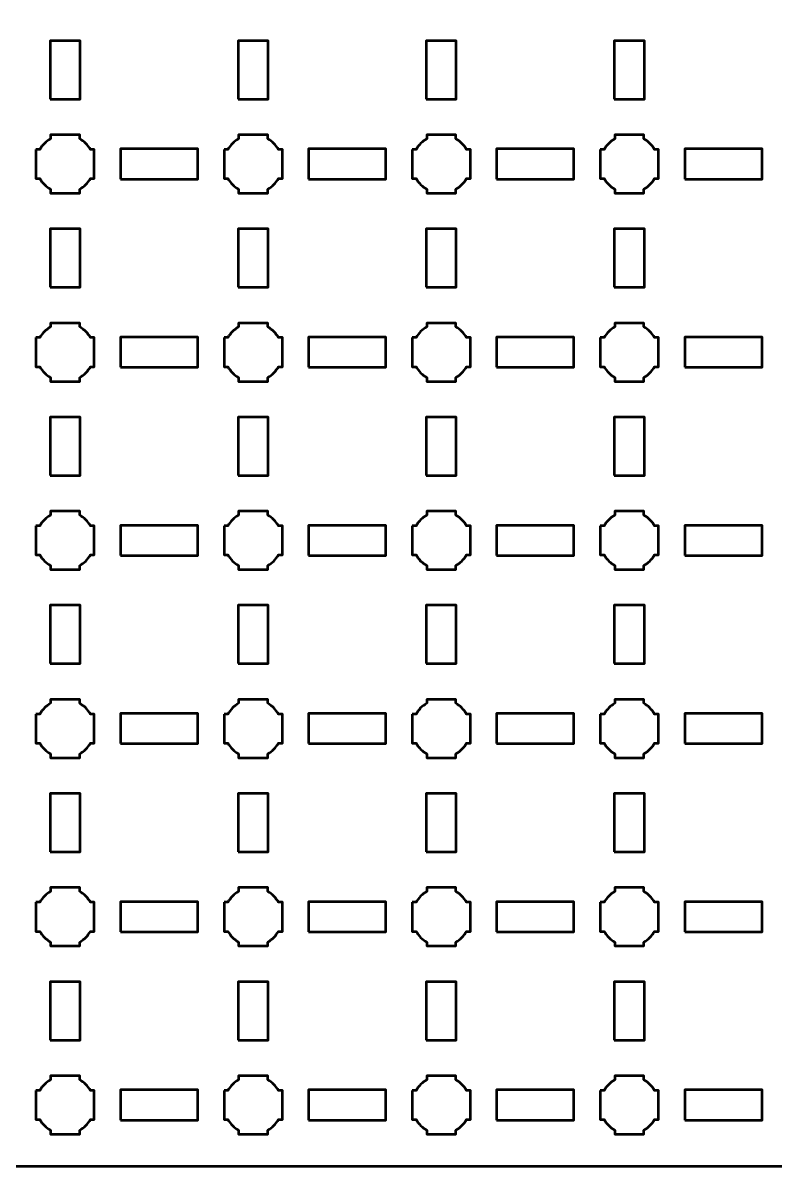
# Model space of a CAD drawing. Header units: centimetres. Extents: x -40.1 to 19.1, y -39.5 to 9.8.
# Drawn here: x 4.05 to 12.05, y -39.5 to -27.35 of the extents above; entities that cross this region are included whole.
import ezdxf

# ---------------------------------------------------------------- set-up
doc = ezdxf.new("R2010")
doc.units = ezdxf.units.CM
doc.header["$MEASUREMENT"] = 0
doc.layers.add('Layer 1', color=7, linetype='Continuous')

msp = doc.modelspace()

# ---------------------------------------------------------------- linework, layer by layer
at = {"layer": 'Layer 1', "color": 250, "lineweight": 53}
for points in [[(4.34, -28.16), (4.66, -28.16), (4.66, -27.54), (4.34, -27.54), (4.34, -28.16)], [(6.34, -28.16), (6.66, -28.16), (6.66, -27.54), (6.34, -27.54), (6.34, -28.16)], [(8.34, -28.16), (8.66, -28.16), (8.66, -27.54), (8.34, -27.54), (8.34, -28.16)], [(10.34, -28.16), (10.66, -28.16), (10.66, -27.54), (10.34, -27.54), (10.34, -28.16)], [(5.08906, -29.01), (5.91094, -29.01), (5.91094, -28.69), (5.08906, -28.69), (5.08906, -29.01)], [(7.08906, -29.01), (7.91094, -29.01), (7.91094, -28.69), (7.08906, -28.69), (7.08906, -29.01)], [(9.08906, -29.01), (9.91094, -29.01), (9.91094, -28.69), (9.08906, -28.69), (9.08906, -29.01)], [(11.08906, -29.01), (11.91094, -29.01), (11.91094, -28.69), (11.08906, -28.69), (11.08906, -29.01)], [(4.34, -30.16), (4.66, -30.16), (4.66, -29.54), (4.34, -29.54), (4.34, -30.16)], [(6.34, -30.16), (6.66, -30.16), (6.66, -29.54), (6.34, -29.54), (6.34, -30.16)], [(8.34, -30.16), (8.66, -30.16), (8.66, -29.54), (8.34, -29.54), (8.34, -30.16)], [(10.34, -30.16), (10.66, -30.16), (10.66, -29.54), (10.34, -29.54), (10.34, -30.16)], [(5.08906, -31.01), (5.91094, -31.01), (5.91094, -30.69), (5.08906, -30.69), (5.08906, -31.01)], [(7.08906, -31.01), (7.91094, -31.01), (7.91094, -30.69), (7.08906, -30.69), (7.08906, -31.01)], [(9.08906, -31.01), (9.91094, -31.01), (9.91094, -30.69), (9.08906, -30.69), (9.08906, -31.01)], [(11.08906, -31.01), (11.91094, -31.01), (11.91094, -30.69), (11.08906, -30.69), (11.08906, -31.01)], [(4.34, -32.16), (4.66, -32.16), (4.66, -31.54), (4.34, -31.54), (4.34, -32.16)], [(6.34, -32.16), (6.66, -32.16), (6.66, -31.54), (6.34, -31.54), (6.34, -32.16)], [(8.34, -32.16), (8.66, -32.16), (8.66, -31.54), (8.34, -31.54), (8.34, -32.16)], [(10.34, -32.16), (10.66, -32.16), (10.66, -31.54), (10.34, -31.54), (10.34, -32.16)], [(5.08906, -33.01), (5.91094, -33.01), (5.91094, -32.69), (5.08906, -32.69), (5.08906, -33.01)], [(7.08906, -33.01), (7.91094, -33.01), (7.91094, -32.69), (7.08906, -32.69), (7.08906, -33.01)], [(9.08906, -33.01), (9.91094, -33.01), (9.91094, -32.69), (9.08906, -32.69), (9.08906, -33.01)], [(11.08906, -33.01), (11.91094, -33.01), (11.91094, -32.69), (11.08906, -32.69), (11.08906, -33.01)], [(4.34, -34.16), (4.66, -34.16), (4.66, -33.54), (4.34, -33.54), (4.34, -34.16)], [(6.34, -34.16), (6.66, -34.16), (6.66, -33.54), (6.34, -33.54), (6.34, -34.16)], [(8.34, -34.16), (8.66, -34.16), (8.66, -33.54), (8.34, -33.54), (8.34, -34.16)], [(10.34, -34.16), (10.66, -34.16), (10.66, -33.54), (10.34, -33.54), (10.34, -34.16)], [(5.08906, -35.01), (5.91094, -35.01), (5.91094, -34.69), (5.08906, -34.69), (5.08906, -35.01)], [(7.08906, -35.01), (7.91094, -35.01), (7.91094, -34.69), (7.08906, -34.69), (7.08906, -35.01)], [(9.08906, -35.01), (9.91094, -35.01), (9.91094, -34.69), (9.08906, -34.69), (9.08906, -35.01)], [(11.08906, -35.01), (11.91094, -35.01), (11.91094, -34.69), (11.08906, -34.69), (11.08906, -35.01)], [(4.34, -36.16), (4.66, -36.16), (4.66, -35.54), (4.34, -35.54), (4.34, -36.16)], [(6.34, -36.16), (6.66, -36.16), (6.66, -35.54), (6.34, -35.54), (6.34, -36.16)], [(8.34, -36.16), (8.66, -36.16), (8.66, -35.54), (8.34, -35.54), (8.34, -36.16)], [(10.34, -36.16), (10.66, -36.16), (10.66, -35.54), (10.34, -35.54), (10.34, -36.16)], [(5.08906, -37.01), (5.91094, -37.01), (5.91094, -36.69), (5.08906, -36.69), (5.08906, -37.01)], [(7.08906, -37.01), (7.91094, -37.01), (7.91094, -36.69), (7.08906, -36.69), (7.08906, -37.01)], [(9.08906, -37.01), (9.91094, -37.01), (9.91094, -36.69), (9.08906, -36.69), (9.08906, -37.01)], [(11.08906, -37.01), (11.91094, -37.01), (11.91094, -36.69), (11.08906, -36.69), (11.08906, -37.01)], [(4.34, -38.16), (4.66, -38.16), (4.66, -37.54), (4.34, -37.54), (4.34, -38.16)], [(6.34, -38.16), (6.66, -38.16), (6.66, -37.54), (6.34, -37.54), (6.34, -38.16)], [(8.34, -38.16), (8.66, -38.16), (8.66, -37.54), (8.34, -37.54), (8.34, -38.16)], [(10.34, -38.16), (10.66, -38.16), (10.66, -37.54), (10.34, -37.54), (10.34, -38.16)], [(5.08906, -39.01), (5.91094, -39.01), (5.91094, -38.69), (5.08906, -38.69), (5.08906, -39.01)], [(7.08906, -39.01), (7.91094, -39.01), (7.91094, -38.69), (7.08906, -38.69), (7.08906, -39.01)], [(9.08906, -39.01), (9.91094, -39.01), (9.91094, -38.69), (9.08906, -38.69), (9.08906, -39.01)], [(11.08906, -39.01), (11.91094, -39.01), (11.91094, -38.69), (11.08906, -38.69), (11.08906, -39.01)]]:
    msp.add_lwpolyline(points, close=True, dxfattribs=at)
msp.add_open_spline([(-40.15, -39), (-40.15, -39), (-40.15, 9.3), (-40.15, 9.3), (-40.15, 9.3), (-40.15, 9.57609), (-39.92609, 9.8), (-39.65, 9.8), (-39.65, 9.8), (-39.65, 9.8), (18.65, 9.8), (18.65, 9.8), (18.65, 9.8), (18.92609, 9.8), (19.15, 9.57609), (19.15, 9.3), (19.15, 9.3), (19.15, 9.3), (19.15, -39), (19.15, -39), (19.15, -39), (19.15, -39.27609), (18.92609, -39.5), (18.65, -39.5), (18.65, -39.5), (18.65, -39.5), (-39.65, -39.5), (-39.65, -39.5), (-39.65, -39.5), (-39.92609, -39.5), (-40.15, -39.27609), (-40.15, -39)], degree=3, knots=[0, 0, 0, 0, 0.125, 0.125, 0.125, 0.125, 0.25, 0.25, 0.25, 0.25, 0.375, 0.375, 0.375, 0.375, 0.5, 0.5, 0.5, 0.5, 0.625, 0.625, 0.625, 0.625, 0.75, 0.75, 0.75, 0.75, 0.875, 0.875, 0.875, 0.875, 1, 1, 1, 1], dxfattribs=at)
at = {"layer": 'Layer 1', "lineweight": 53}
for points in [[(4.19, -28.695), (4.19, -28.695), (4.23149, -28.695), (4.23149, -28.695), (4.23149, -28.695), (4.25872, -28.64795), (4.29795, -28.60872), (4.345, -28.58149), (4.345, -28.58149), (4.345, -28.58149), (4.345, -28.54), (4.345, -28.54), (4.345, -28.54), (4.345, -28.54), (4.5, -28.54), (4.5, -28.54), (4.5, -28.54), (4.5, -28.54), (4.655, -28.54), (4.655, -28.54), (4.655, -28.54), (4.655, -28.54), (4.655, -28.58149), (4.655, -28.58149), (4.655, -28.58149), (4.70205, -28.60872), (4.74128, -28.64795), (4.76851, -28.695), (4.76851, -28.695), (4.76851, -28.695), (4.81, -28.695), (4.81, -28.695), (4.81, -28.695), (4.81, -28.695), (4.81, -28.85), (4.81, -28.85), (4.81, -28.85), (4.81, -28.85), (4.81, -29.005), (4.81, -29.005), (4.81, -29.005), (4.81, -29.005), (4.76851, -29.005), (4.76851, -29.005), (4.76851, -29.005), (4.74128, -29.05205), (4.70205, -29.09128), (4.655, -29.11851), (4.655, -29.11851), (4.655, -29.11851), (4.655, -29.16), (4.655, -29.16), (4.655, -29.16), (4.655, -29.16), (4.5, -29.16), (4.5, -29.16), (4.5, -29.16), (4.5, -29.16), (4.345, -29.16), (4.345, -29.16), (4.345, -29.16), (4.345, -29.16), (4.345, -29.11851), (4.345, -29.11851), (4.345, -29.11851), (4.29795, -29.09128), (4.25872, -29.05205), (4.23149, -29.005), (4.23149, -29.005), (4.23149, -29.005), (4.19, -29.005), (4.19, -29.005), (4.19, -29.005), (4.19, -29.005), (4.19, -28.85), (4.19, -28.85), (4.19, -28.85), (4.19, -28.85), (4.19, -28.695), (4.19, -28.695)], [(6.19, -28.695), (6.19, -28.695), (6.23149, -28.695), (6.23149, -28.695), (6.23149, -28.695), (6.25872, -28.64795), (6.29795, -28.60872), (6.345, -28.58149), (6.345, -28.58149), (6.345, -28.58149), (6.345, -28.54), (6.345, -28.54), (6.345, -28.54), (6.345, -28.54), (6.5, -28.54), (6.5, -28.54), (6.5, -28.54), (6.5, -28.54), (6.655, -28.54), (6.655, -28.54), (6.655, -28.54), (6.655, -28.54), (6.655, -28.58149), (6.655, -28.58149), (6.655, -28.58149), (6.70205, -28.60872), (6.74128, -28.64795), (6.76851, -28.695), (6.76851, -28.695), (6.76851, -28.695), (6.81, -28.695), (6.81, -28.695), (6.81, -28.695), (6.81, -28.695), (6.81, -28.85), (6.81, -28.85), (6.81, -28.85), (6.81, -28.85), (6.81, -29.005), (6.81, -29.005), (6.81, -29.005), (6.81, -29.005), (6.76851, -29.005), (6.76851, -29.005), (6.76851, -29.005), (6.74128, -29.05205), (6.70205, -29.09128), (6.655, -29.11851), (6.655, -29.11851), (6.655, -29.11851), (6.655, -29.16), (6.655, -29.16), (6.655, -29.16), (6.655, -29.16), (6.5, -29.16), (6.5, -29.16), (6.5, -29.16), (6.5, -29.16), (6.345, -29.16), (6.345, -29.16), (6.345, -29.16), (6.345, -29.16), (6.345, -29.11851), (6.345, -29.11851), (6.345, -29.11851), (6.29795, -29.09128), (6.25872, -29.05205), (6.23149, -29.005), (6.23149, -29.005), (6.23149, -29.005), (6.19, -29.005), (6.19, -29.005), (6.19, -29.005), (6.19, -29.005), (6.19, -28.85), (6.19, -28.85), (6.19, -28.85), (6.19, -28.85), (6.19, -28.695), (6.19, -28.695)], [(8.19, -28.695), (8.19, -28.695), (8.23149, -28.695), (8.23149, -28.695), (8.23149, -28.695), (8.25872, -28.64795), (8.29795, -28.60872), (8.345, -28.58149), (8.345, -28.58149), (8.345, -28.58149), (8.345, -28.54), (8.345, -28.54), (8.345, -28.54), (8.345, -28.54), (8.5, -28.54), (8.5, -28.54), (8.5, -28.54), (8.5, -28.54), (8.655, -28.54), (8.655, -28.54), (8.655, -28.54), (8.655, -28.54), (8.655, -28.58149), (8.655, -28.58149), (8.655, -28.58149), (8.70205, -28.60872), (8.74128, -28.64795), (8.76851, -28.695), (8.76851, -28.695), (8.76851, -28.695), (8.81, -28.695), (8.81, -28.695), (8.81, -28.695), (8.81, -28.695), (8.81, -28.85), (8.81, -28.85), (8.81, -28.85), (8.81, -28.85), (8.81, -29.005), (8.81, -29.005), (8.81, -29.005), (8.81, -29.005), (8.76851, -29.005), (8.76851, -29.005), (8.76851, -29.005), (8.74128, -29.05205), (8.70205, -29.09128), (8.655, -29.11851), (8.655, -29.11851), (8.655, -29.11851), (8.655, -29.16), (8.655, -29.16), (8.655, -29.16), (8.655, -29.16), (8.5, -29.16), (8.5, -29.16), (8.5, -29.16), (8.5, -29.16), (8.345, -29.16), (8.345, -29.16), (8.345, -29.16), (8.345, -29.16), (8.345, -29.11851), (8.345, -29.11851), (8.345, -29.11851), (8.29795, -29.09128), (8.25872, -29.05205), (8.23149, -29.005), (8.23149, -29.005), (8.23149, -29.005), (8.19, -29.005), (8.19, -29.005), (8.19, -29.005), (8.19, -29.005), (8.19, -28.85), (8.19, -28.85), (8.19, -28.85), (8.19, -28.85), (8.19, -28.695), (8.19, -28.695)], [(10.19, -28.695), (10.19, -28.695), (10.23149, -28.695), (10.23149, -28.695), (10.23149, -28.695), (10.25872, -28.64795), (10.29795, -28.60872), (10.345, -28.58149), (10.345, -28.58149), (10.345, -28.58149), (10.345, -28.54), (10.345, -28.54), (10.345, -28.54), (10.345, -28.54), (10.5, -28.54), (10.5, -28.54), (10.5, -28.54), (10.5, -28.54), (10.655, -28.54), (10.655, -28.54), (10.655, -28.54), (10.655, -28.54), (10.655, -28.58149), (10.655, -28.58149), (10.655, -28.58149), (10.70205, -28.60872), (10.74128, -28.64795), (10.76851, -28.695), (10.76851, -28.695), (10.76851, -28.695), (10.81, -28.695), (10.81, -28.695), (10.81, -28.695), (10.81, -28.695), (10.81, -28.85), (10.81, -28.85), (10.81, -28.85), (10.81, -28.85), (10.81, -29.005), (10.81, -29.005), (10.81, -29.005), (10.81, -29.005), (10.76851, -29.005), (10.76851, -29.005), (10.76851, -29.005), (10.74128, -29.05205), (10.70205, -29.09128), (10.655, -29.11851), (10.655, -29.11851), (10.655, -29.11851), (10.655, -29.16), (10.655, -29.16), (10.655, -29.16), (10.655, -29.16), (10.5, -29.16), (10.5, -29.16), (10.5, -29.16), (10.5, -29.16), (10.345, -29.16), (10.345, -29.16), (10.345, -29.16), (10.345, -29.16), (10.345, -29.11851), (10.345, -29.11851), (10.345, -29.11851), (10.29795, -29.09128), (10.25872, -29.05205), (10.23149, -29.005), (10.23149, -29.005), (10.23149, -29.005), (10.19, -29.005), (10.19, -29.005), (10.19, -29.005), (10.19, -29.005), (10.19, -28.85), (10.19, -28.85), (10.19, -28.85), (10.19, -28.85), (10.19, -28.695), (10.19, -28.695)], [(4.19, -30.695), (4.19, -30.695), (4.23149, -30.695), (4.23149, -30.695), (4.23149, -30.695), (4.25872, -30.64795), (4.29795, -30.60872), (4.345, -30.58149), (4.345, -30.58149), (4.345, -30.58149), (4.345, -30.54), (4.345, -30.54), (4.345, -30.54), (4.345, -30.54), (4.5, -30.54), (4.5, -30.54), (4.5, -30.54), (4.5, -30.54), (4.655, -30.54), (4.655, -30.54), (4.655, -30.54), (4.655, -30.54), (4.655, -30.58149), (4.655, -30.58149), (4.655, -30.58149), (4.70205, -30.60872), (4.74128, -30.64795), (4.76851, -30.695), (4.76851, -30.695), (4.76851, -30.695), (4.81, -30.695), (4.81, -30.695), (4.81, -30.695), (4.81, -30.695), (4.81, -30.85), (4.81, -30.85), (4.81, -30.85), (4.81, -30.85), (4.81, -31.005), (4.81, -31.005), (4.81, -31.005), (4.81, -31.005), (4.76851, -31.005), (4.76851, -31.005), (4.76851, -31.005), (4.74128, -31.05205), (4.70205, -31.09128), (4.655, -31.11851), (4.655, -31.11851), (4.655, -31.11851), (4.655, -31.16), (4.655, -31.16), (4.655, -31.16), (4.655, -31.16), (4.5, -31.16), (4.5, -31.16), (4.5, -31.16), (4.5, -31.16), (4.345, -31.16), (4.345, -31.16), (4.345, -31.16), (4.345, -31.16), (4.345, -31.11851), (4.345, -31.11851), (4.345, -31.11851), (4.29795, -31.09128), (4.25872, -31.05205), (4.23149, -31.005), (4.23149, -31.005), (4.23149, -31.005), (4.19, -31.005), (4.19, -31.005), (4.19, -31.005), (4.19, -31.005), (4.19, -30.85), (4.19, -30.85), (4.19, -30.85), (4.19, -30.85), (4.19, -30.695), (4.19, -30.695)], [(6.19, -30.695), (6.19, -30.695), (6.23149, -30.695), (6.23149, -30.695), (6.23149, -30.695), (6.25872, -30.64795), (6.29795, -30.60872), (6.345, -30.58149), (6.345, -30.58149), (6.345, -30.58149), (6.345, -30.54), (6.345, -30.54), (6.345, -30.54), (6.345, -30.54), (6.5, -30.54), (6.5, -30.54), (6.5, -30.54), (6.5, -30.54), (6.655, -30.54), (6.655, -30.54), (6.655, -30.54), (6.655, -30.54), (6.655, -30.58149), (6.655, -30.58149), (6.655, -30.58149), (6.70205, -30.60872), (6.74128, -30.64795), (6.76851, -30.695), (6.76851, -30.695), (6.76851, -30.695), (6.81, -30.695), (6.81, -30.695), (6.81, -30.695), (6.81, -30.695), (6.81, -30.85), (6.81, -30.85), (6.81, -30.85), (6.81, -30.85), (6.81, -31.005), (6.81, -31.005), (6.81, -31.005), (6.81, -31.005), (6.76851, -31.005), (6.76851, -31.005), (6.76851, -31.005), (6.74128, -31.05205), (6.70205, -31.09128), (6.655, -31.11851), (6.655, -31.11851), (6.655, -31.11851), (6.655, -31.16), (6.655, -31.16), (6.655, -31.16), (6.655, -31.16), (6.5, -31.16), (6.5, -31.16), (6.5, -31.16), (6.5, -31.16), (6.345, -31.16), (6.345, -31.16), (6.345, -31.16), (6.345, -31.16), (6.345, -31.11851), (6.345, -31.11851), (6.345, -31.11851), (6.29795, -31.09128), (6.25872, -31.05205), (6.23149, -31.005), (6.23149, -31.005), (6.23149, -31.005), (6.19, -31.005), (6.19, -31.005), (6.19, -31.005), (6.19, -31.005), (6.19, -30.85), (6.19, -30.85), (6.19, -30.85), (6.19, -30.85), (6.19, -30.695), (6.19, -30.695)], [(8.19, -30.695), (8.19, -30.695), (8.23149, -30.695), (8.23149, -30.695), (8.23149, -30.695), (8.25872, -30.64795), (8.29795, -30.60872), (8.345, -30.58149), (8.345, -30.58149), (8.345, -30.58149), (8.345, -30.54), (8.345, -30.54), (8.345, -30.54), (8.345, -30.54), (8.5, -30.54), (8.5, -30.54), (8.5, -30.54), (8.5, -30.54), (8.655, -30.54), (8.655, -30.54), (8.655, -30.54), (8.655, -30.54), (8.655, -30.58149), (8.655, -30.58149), (8.655, -30.58149), (8.70205, -30.60872), (8.74128, -30.64795), (8.76851, -30.695), (8.76851, -30.695), (8.76851, -30.695), (8.81, -30.695), (8.81, -30.695), (8.81, -30.695), (8.81, -30.695), (8.81, -30.85), (8.81, -30.85), (8.81, -30.85), (8.81, -30.85), (8.81, -31.005), (8.81, -31.005), (8.81, -31.005), (8.81, -31.005), (8.76851, -31.005), (8.76851, -31.005), (8.76851, -31.005), (8.74128, -31.05205), (8.70205, -31.09128), (8.655, -31.11851), (8.655, -31.11851), (8.655, -31.11851), (8.655, -31.16), (8.655, -31.16), (8.655, -31.16), (8.655, -31.16), (8.5, -31.16), (8.5, -31.16), (8.5, -31.16), (8.5, -31.16), (8.345, -31.16), (8.345, -31.16), (8.345, -31.16), (8.345, -31.16), (8.345, -31.11851), (8.345, -31.11851), (8.345, -31.11851), (8.29795, -31.09128), (8.25872, -31.05205), (8.23149, -31.005), (8.23149, -31.005), (8.23149, -31.005), (8.19, -31.005), (8.19, -31.005), (8.19, -31.005), (8.19, -31.005), (8.19, -30.85), (8.19, -30.85), (8.19, -30.85), (8.19, -30.85), (8.19, -30.695), (8.19, -30.695)], [(10.19, -30.695), (10.19, -30.695), (10.23149, -30.695), (10.23149, -30.695), (10.23149, -30.695), (10.25872, -30.64795), (10.29795, -30.60872), (10.345, -30.58149), (10.345, -30.58149), (10.345, -30.58149), (10.345, -30.54), (10.345, -30.54), (10.345, -30.54), (10.345, -30.54), (10.5, -30.54), (10.5, -30.54), (10.5, -30.54), (10.5, -30.54), (10.655, -30.54), (10.655, -30.54), (10.655, -30.54), (10.655, -30.54), (10.655, -30.58149), (10.655, -30.58149), (10.655, -30.58149), (10.70205, -30.60872), (10.74128, -30.64795), (10.76851, -30.695), (10.76851, -30.695), (10.76851, -30.695), (10.81, -30.695), (10.81, -30.695), (10.81, -30.695), (10.81, -30.695), (10.81, -30.85), (10.81, -30.85), (10.81, -30.85), (10.81, -30.85), (10.81, -31.005), (10.81, -31.005), (10.81, -31.005), (10.81, -31.005), (10.76851, -31.005), (10.76851, -31.005), (10.76851, -31.005), (10.74128, -31.05205), (10.70205, -31.09128), (10.655, -31.11851), (10.655, -31.11851), (10.655, -31.11851), (10.655, -31.16), (10.655, -31.16), (10.655, -31.16), (10.655, -31.16), (10.5, -31.16), (10.5, -31.16), (10.5, -31.16), (10.5, -31.16), (10.345, -31.16), (10.345, -31.16), (10.345, -31.16), (10.345, -31.16), (10.345, -31.11851), (10.345, -31.11851), (10.345, -31.11851), (10.29795, -31.09128), (10.25872, -31.05205), (10.23149, -31.005), (10.23149, -31.005), (10.23149, -31.005), (10.19, -31.005), (10.19, -31.005), (10.19, -31.005), (10.19, -31.005), (10.19, -30.85), (10.19, -30.85), (10.19, -30.85), (10.19, -30.85), (10.19, -30.695), (10.19, -30.695)], [(4.19, -32.695), (4.19, -32.695), (4.23149, -32.695), (4.23149, -32.695), (4.23149, -32.695), (4.25872, -32.64795), (4.29795, -32.60872), (4.345, -32.58149), (4.345, -32.58149), (4.345, -32.58149), (4.345, -32.54), (4.345, -32.54), (4.345, -32.54), (4.345, -32.54), (4.5, -32.54), (4.5, -32.54), (4.5, -32.54), (4.5, -32.54), (4.655, -32.54), (4.655, -32.54), (4.655, -32.54), (4.655, -32.54), (4.655, -32.58149), (4.655, -32.58149), (4.655, -32.58149), (4.70205, -32.60872), (4.74128, -32.64795), (4.76851, -32.695), (4.76851, -32.695), (4.76851, -32.695), (4.81, -32.695), (4.81, -32.695), (4.81, -32.695), (4.81, -32.695), (4.81, -32.85), (4.81, -32.85), (4.81, -32.85), (4.81, -32.85), (4.81, -33.005), (4.81, -33.005), (4.81, -33.005), (4.81, -33.005), (4.76851, -33.005), (4.76851, -33.005), (4.76851, -33.005), (4.74128, -33.05205), (4.70205, -33.09128), (4.655, -33.11851), (4.655, -33.11851), (4.655, -33.11851), (4.655, -33.16), (4.655, -33.16), (4.655, -33.16), (4.655, -33.16), (4.5, -33.16), (4.5, -33.16), (4.5, -33.16), (4.5, -33.16), (4.345, -33.16), (4.345, -33.16), (4.345, -33.16), (4.345, -33.16), (4.345, -33.11851), (4.345, -33.11851), (4.345, -33.11851), (4.29795, -33.09128), (4.25872, -33.05205), (4.23149, -33.005), (4.23149, -33.005), (4.23149, -33.005), (4.19, -33.005), (4.19, -33.005), (4.19, -33.005), (4.19, -33.005), (4.19, -32.85), (4.19, -32.85), (4.19, -32.85), (4.19, -32.85), (4.19, -32.695), (4.19, -32.695)], [(6.19, -32.695), (6.19, -32.695), (6.23149, -32.695), (6.23149, -32.695), (6.23149, -32.695), (6.25872, -32.64795), (6.29795, -32.60872), (6.345, -32.58149), (6.345, -32.58149), (6.345, -32.58149), (6.345, -32.54), (6.345, -32.54), (6.345, -32.54), (6.345, -32.54), (6.5, -32.54), (6.5, -32.54), (6.5, -32.54), (6.5, -32.54), (6.655, -32.54), (6.655, -32.54), (6.655, -32.54), (6.655, -32.54), (6.655, -32.58149), (6.655, -32.58149), (6.655, -32.58149), (6.70205, -32.60872), (6.74128, -32.64795), (6.76851, -32.695), (6.76851, -32.695), (6.76851, -32.695), (6.81, -32.695), (6.81, -32.695), (6.81, -32.695), (6.81, -32.695), (6.81, -32.85), (6.81, -32.85), (6.81, -32.85), (6.81, -32.85), (6.81, -33.005), (6.81, -33.005), (6.81, -33.005), (6.81, -33.005), (6.76851, -33.005), (6.76851, -33.005), (6.76851, -33.005), (6.74128, -33.05205), (6.70205, -33.09128), (6.655, -33.11851), (6.655, -33.11851), (6.655, -33.11851), (6.655, -33.16), (6.655, -33.16), (6.655, -33.16), (6.655, -33.16), (6.5, -33.16), (6.5, -33.16), (6.5, -33.16), (6.5, -33.16), (6.345, -33.16), (6.345, -33.16), (6.345, -33.16), (6.345, -33.16), (6.345, -33.11851), (6.345, -33.11851), (6.345, -33.11851), (6.29795, -33.09128), (6.25872, -33.05205), (6.23149, -33.005), (6.23149, -33.005), (6.23149, -33.005), (6.19, -33.005), (6.19, -33.005), (6.19, -33.005), (6.19, -33.005), (6.19, -32.85), (6.19, -32.85), (6.19, -32.85), (6.19, -32.85), (6.19, -32.695), (6.19, -32.695)], [(8.19, -32.695), (8.19, -32.695), (8.23149, -32.695), (8.23149, -32.695), (8.23149, -32.695), (8.25872, -32.64795), (8.29795, -32.60872), (8.345, -32.58149), (8.345, -32.58149), (8.345, -32.58149), (8.345, -32.54), (8.345, -32.54), (8.345, -32.54), (8.345, -32.54), (8.5, -32.54), (8.5, -32.54), (8.5, -32.54), (8.5, -32.54), (8.655, -32.54), (8.655, -32.54), (8.655, -32.54), (8.655, -32.54), (8.655, -32.58149), (8.655, -32.58149), (8.655, -32.58149), (8.70205, -32.60872), (8.74128, -32.64795), (8.76851, -32.695), (8.76851, -32.695), (8.76851, -32.695), (8.81, -32.695), (8.81, -32.695), (8.81, -32.695), (8.81, -32.695), (8.81, -32.85), (8.81, -32.85), (8.81, -32.85), (8.81, -32.85), (8.81, -33.005), (8.81, -33.005), (8.81, -33.005), (8.81, -33.005), (8.76851, -33.005), (8.76851, -33.005), (8.76851, -33.005), (8.74128, -33.05205), (8.70205, -33.09128), (8.655, -33.11851), (8.655, -33.11851), (8.655, -33.11851), (8.655, -33.16), (8.655, -33.16), (8.655, -33.16), (8.655, -33.16), (8.5, -33.16), (8.5, -33.16), (8.5, -33.16), (8.5, -33.16), (8.345, -33.16), (8.345, -33.16), (8.345, -33.16), (8.345, -33.16), (8.345, -33.11851), (8.345, -33.11851), (8.345, -33.11851), (8.29795, -33.09128), (8.25872, -33.05205), (8.23149, -33.005), (8.23149, -33.005), (8.23149, -33.005), (8.19, -33.005), (8.19, -33.005), (8.19, -33.005), (8.19, -33.005), (8.19, -32.85), (8.19, -32.85), (8.19, -32.85), (8.19, -32.85), (8.19, -32.695), (8.19, -32.695)], [(10.19, -32.695), (10.19, -32.695), (10.23149, -32.695), (10.23149, -32.695), (10.23149, -32.695), (10.25872, -32.64795), (10.29795, -32.60872), (10.345, -32.58149), (10.345, -32.58149), (10.345, -32.58149), (10.345, -32.54), (10.345, -32.54), (10.345, -32.54), (10.345, -32.54), (10.5, -32.54), (10.5, -32.54), (10.5, -32.54), (10.5, -32.54), (10.655, -32.54), (10.655, -32.54), (10.655, -32.54), (10.655, -32.54), (10.655, -32.58149), (10.655, -32.58149), (10.655, -32.58149), (10.70205, -32.60872), (10.74128, -32.64795), (10.76851, -32.695), (10.76851, -32.695), (10.76851, -32.695), (10.81, -32.695), (10.81, -32.695), (10.81, -32.695), (10.81, -32.695), (10.81, -32.85), (10.81, -32.85), (10.81, -32.85), (10.81, -32.85), (10.81, -33.005), (10.81, -33.005), (10.81, -33.005), (10.81, -33.005), (10.76851, -33.005), (10.76851, -33.005), (10.76851, -33.005), (10.74128, -33.05205), (10.70205, -33.09128), (10.655, -33.11851), (10.655, -33.11851), (10.655, -33.11851), (10.655, -33.16), (10.655, -33.16), (10.655, -33.16), (10.655, -33.16), (10.5, -33.16), (10.5, -33.16), (10.5, -33.16), (10.5, -33.16), (10.345, -33.16), (10.345, -33.16), (10.345, -33.16), (10.345, -33.16), (10.345, -33.11851), (10.345, -33.11851), (10.345, -33.11851), (10.29795, -33.09128), (10.25872, -33.05205), (10.23149, -33.005), (10.23149, -33.005), (10.23149, -33.005), (10.19, -33.005), (10.19, -33.005), (10.19, -33.005), (10.19, -33.005), (10.19, -32.85), (10.19, -32.85), (10.19, -32.85), (10.19, -32.85), (10.19, -32.695), (10.19, -32.695)], [(4.19, -34.695), (4.19, -34.695), (4.23149, -34.695), (4.23149, -34.695), (4.23149, -34.695), (4.25872, -34.64795), (4.29795, -34.60872), (4.345, -34.58149), (4.345, -34.58149), (4.345, -34.58149), (4.345, -34.54), (4.345, -34.54), (4.345, -34.54), (4.345, -34.54), (4.5, -34.54), (4.5, -34.54), (4.5, -34.54), (4.5, -34.54), (4.655, -34.54), (4.655, -34.54), (4.655, -34.54), (4.655, -34.54), (4.655, -34.58149), (4.655, -34.58149), (4.655, -34.58149), (4.70205, -34.60872), (4.74128, -34.64795), (4.76851, -34.695), (4.76851, -34.695), (4.76851, -34.695), (4.81, -34.695), (4.81, -34.695), (4.81, -34.695), (4.81, -34.695), (4.81, -34.85), (4.81, -34.85), (4.81, -34.85), (4.81, -34.85), (4.81, -35.005), (4.81, -35.005), (4.81, -35.005), (4.81, -35.005), (4.76851, -35.005), (4.76851, -35.005), (4.76851, -35.005), (4.74128, -35.05205), (4.70205, -35.09128), (4.655, -35.11851), (4.655, -35.11851), (4.655, -35.11851), (4.655, -35.16), (4.655, -35.16), (4.655, -35.16), (4.655, -35.16), (4.5, -35.16), (4.5, -35.16), (4.5, -35.16), (4.5, -35.16), (4.345, -35.16), (4.345, -35.16), (4.345, -35.16), (4.345, -35.16), (4.345, -35.11851), (4.345, -35.11851), (4.345, -35.11851), (4.29795, -35.09128), (4.25872, -35.05205), (4.23149, -35.005), (4.23149, -35.005), (4.23149, -35.005), (4.19, -35.005), (4.19, -35.005), (4.19, -35.005), (4.19, -35.005), (4.19, -34.85), (4.19, -34.85), (4.19, -34.85), (4.19, -34.85), (4.19, -34.695), (4.19, -34.695)], [(6.19, -34.695), (6.19, -34.695), (6.23149, -34.695), (6.23149, -34.695), (6.23149, -34.695), (6.25872, -34.64795), (6.29795, -34.60872), (6.345, -34.58149), (6.345, -34.58149), (6.345, -34.58149), (6.345, -34.54), (6.345, -34.54), (6.345, -34.54), (6.345, -34.54), (6.5, -34.54), (6.5, -34.54), (6.5, -34.54), (6.5, -34.54), (6.655, -34.54), (6.655, -34.54), (6.655, -34.54), (6.655, -34.54), (6.655, -34.58149), (6.655, -34.58149), (6.655, -34.58149), (6.70205, -34.60872), (6.74128, -34.64795), (6.76851, -34.695), (6.76851, -34.695), (6.76851, -34.695), (6.81, -34.695), (6.81, -34.695), (6.81, -34.695), (6.81, -34.695), (6.81, -34.85), (6.81, -34.85), (6.81, -34.85), (6.81, -34.85), (6.81, -35.005), (6.81, -35.005), (6.81, -35.005), (6.81, -35.005), (6.76851, -35.005), (6.76851, -35.005), (6.76851, -35.005), (6.74128, -35.05205), (6.70205, -35.09128), (6.655, -35.11851), (6.655, -35.11851), (6.655, -35.11851), (6.655, -35.16), (6.655, -35.16), (6.655, -35.16), (6.655, -35.16), (6.5, -35.16), (6.5, -35.16), (6.5, -35.16), (6.5, -35.16), (6.345, -35.16), (6.345, -35.16), (6.345, -35.16), (6.345, -35.16), (6.345, -35.11851), (6.345, -35.11851), (6.345, -35.11851), (6.29795, -35.09128), (6.25872, -35.05205), (6.23149, -35.005), (6.23149, -35.005), (6.23149, -35.005), (6.19, -35.005), (6.19, -35.005), (6.19, -35.005), (6.19, -35.005), (6.19, -34.85), (6.19, -34.85), (6.19, -34.85), (6.19, -34.85), (6.19, -34.695), (6.19, -34.695)], [(8.19, -34.695), (8.19, -34.695), (8.23149, -34.695), (8.23149, -34.695), (8.23149, -34.695), (8.25872, -34.64795), (8.29795, -34.60872), (8.345, -34.58149), (8.345, -34.58149), (8.345, -34.58149), (8.345, -34.54), (8.345, -34.54), (8.345, -34.54), (8.345, -34.54), (8.5, -34.54), (8.5, -34.54), (8.5, -34.54), (8.5, -34.54), (8.655, -34.54), (8.655, -34.54), (8.655, -34.54), (8.655, -34.54), (8.655, -34.58149), (8.655, -34.58149), (8.655, -34.58149), (8.70205, -34.60872), (8.74128, -34.64795), (8.76851, -34.695), (8.76851, -34.695), (8.76851, -34.695), (8.81, -34.695), (8.81, -34.695), (8.81, -34.695), (8.81, -34.695), (8.81, -34.85), (8.81, -34.85), (8.81, -34.85), (8.81, -34.85), (8.81, -35.005), (8.81, -35.005), (8.81, -35.005), (8.81, -35.005), (8.76851, -35.005), (8.76851, -35.005), (8.76851, -35.005), (8.74128, -35.05205), (8.70205, -35.09128), (8.655, -35.11851), (8.655, -35.11851), (8.655, -35.11851), (8.655, -35.16), (8.655, -35.16), (8.655, -35.16), (8.655, -35.16), (8.5, -35.16), (8.5, -35.16), (8.5, -35.16), (8.5, -35.16), (8.345, -35.16), (8.345, -35.16), (8.345, -35.16), (8.345, -35.16), (8.345, -35.11851), (8.345, -35.11851), (8.345, -35.11851), (8.29795, -35.09128), (8.25872, -35.05205), (8.23149, -35.005), (8.23149, -35.005), (8.23149, -35.005), (8.19, -35.005), (8.19, -35.005), (8.19, -35.005), (8.19, -35.005), (8.19, -34.85), (8.19, -34.85), (8.19, -34.85), (8.19, -34.85), (8.19, -34.695), (8.19, -34.695)], [(10.19, -34.695), (10.19, -34.695), (10.23149, -34.695), (10.23149, -34.695), (10.23149, -34.695), (10.25872, -34.64795), (10.29795, -34.60872), (10.345, -34.58149), (10.345, -34.58149), (10.345, -34.58149), (10.345, -34.54), (10.345, -34.54), (10.345, -34.54), (10.345, -34.54), (10.5, -34.54), (10.5, -34.54), (10.5, -34.54), (10.5, -34.54), (10.655, -34.54), (10.655, -34.54), (10.655, -34.54), (10.655, -34.54), (10.655, -34.58149), (10.655, -34.58149), (10.655, -34.58149), (10.70205, -34.60872), (10.74128, -34.64795), (10.76851, -34.695), (10.76851, -34.695), (10.76851, -34.695), (10.81, -34.695), (10.81, -34.695), (10.81, -34.695), (10.81, -34.695), (10.81, -34.85), (10.81, -34.85), (10.81, -34.85), (10.81, -34.85), (10.81, -35.005), (10.81, -35.005), (10.81, -35.005), (10.81, -35.005), (10.76851, -35.005), (10.76851, -35.005), (10.76851, -35.005), (10.74128, -35.05205), (10.70205, -35.09128), (10.655, -35.11851), (10.655, -35.11851), (10.655, -35.11851), (10.655, -35.16), (10.655, -35.16), (10.655, -35.16), (10.655, -35.16), (10.5, -35.16), (10.5, -35.16), (10.5, -35.16), (10.5, -35.16), (10.345, -35.16), (10.345, -35.16), (10.345, -35.16), (10.345, -35.16), (10.345, -35.11851), (10.345, -35.11851), (10.345, -35.11851), (10.29795, -35.09128), (10.25872, -35.05205), (10.23149, -35.005), (10.23149, -35.005), (10.23149, -35.005), (10.19, -35.005), (10.19, -35.005), (10.19, -35.005), (10.19, -35.005), (10.19, -34.85), (10.19, -34.85), (10.19, -34.85), (10.19, -34.85), (10.19, -34.695), (10.19, -34.695)], [(4.19, -36.695), (4.19, -36.695), (4.23149, -36.695), (4.23149, -36.695), (4.23149, -36.695), (4.25872, -36.64795), (4.29795, -36.60872), (4.345, -36.58149), (4.345, -36.58149), (4.345, -36.58149), (4.345, -36.54), (4.345, -36.54), (4.345, -36.54), (4.345, -36.54), (4.5, -36.54), (4.5, -36.54), (4.5, -36.54), (4.5, -36.54), (4.655, -36.54), (4.655, -36.54), (4.655, -36.54), (4.655, -36.54), (4.655, -36.58149), (4.655, -36.58149), (4.655, -36.58149), (4.70205, -36.60872), (4.74128, -36.64795), (4.76851, -36.695), (4.76851, -36.695), (4.76851, -36.695), (4.81, -36.695), (4.81, -36.695), (4.81, -36.695), (4.81, -36.695), (4.81, -36.85), (4.81, -36.85), (4.81, -36.85), (4.81, -36.85), (4.81, -37.005), (4.81, -37.005), (4.81, -37.005), (4.81, -37.005), (4.76851, -37.005), (4.76851, -37.005), (4.76851, -37.005), (4.74128, -37.05205), (4.70205, -37.09128), (4.655, -37.11851), (4.655, -37.11851), (4.655, -37.11851), (4.655, -37.16), (4.655, -37.16), (4.655, -37.16), (4.655, -37.16), (4.5, -37.16), (4.5, -37.16), (4.5, -37.16), (4.5, -37.16), (4.345, -37.16), (4.345, -37.16), (4.345, -37.16), (4.345, -37.16), (4.345, -37.11851), (4.345, -37.11851), (4.345, -37.11851), (4.29795, -37.09128), (4.25872, -37.05205), (4.23149, -37.005), (4.23149, -37.005), (4.23149, -37.005), (4.19, -37.005), (4.19, -37.005), (4.19, -37.005), (4.19, -37.005), (4.19, -36.85), (4.19, -36.85), (4.19, -36.85), (4.19, -36.85), (4.19, -36.695), (4.19, -36.695)], [(6.19, -36.695), (6.19, -36.695), (6.23149, -36.695), (6.23149, -36.695), (6.23149, -36.695), (6.25872, -36.64795), (6.29795, -36.60872), (6.345, -36.58149), (6.345, -36.58149), (6.345, -36.58149), (6.345, -36.54), (6.345, -36.54), (6.345, -36.54), (6.345, -36.54), (6.5, -36.54), (6.5, -36.54), (6.5, -36.54), (6.5, -36.54), (6.655, -36.54), (6.655, -36.54), (6.655, -36.54), (6.655, -36.54), (6.655, -36.58149), (6.655, -36.58149), (6.655, -36.58149), (6.70205, -36.60872), (6.74128, -36.64795), (6.76851, -36.695), (6.76851, -36.695), (6.76851, -36.695), (6.81, -36.695), (6.81, -36.695), (6.81, -36.695), (6.81, -36.695), (6.81, -36.85), (6.81, -36.85), (6.81, -36.85), (6.81, -36.85), (6.81, -37.005), (6.81, -37.005), (6.81, -37.005), (6.81, -37.005), (6.76851, -37.005), (6.76851, -37.005), (6.76851, -37.005), (6.74128, -37.05205), (6.70205, -37.09128), (6.655, -37.11851), (6.655, -37.11851), (6.655, -37.11851), (6.655, -37.16), (6.655, -37.16), (6.655, -37.16), (6.655, -37.16), (6.5, -37.16), (6.5, -37.16), (6.5, -37.16), (6.5, -37.16), (6.345, -37.16), (6.345, -37.16), (6.345, -37.16), (6.345, -37.16), (6.345, -37.11851), (6.345, -37.11851), (6.345, -37.11851), (6.29795, -37.09128), (6.25872, -37.05205), (6.23149, -37.005), (6.23149, -37.005), (6.23149, -37.005), (6.19, -37.005), (6.19, -37.005), (6.19, -37.005), (6.19, -37.005), (6.19, -36.85), (6.19, -36.85), (6.19, -36.85), (6.19, -36.85), (6.19, -36.695), (6.19, -36.695)], [(8.19, -36.695), (8.19, -36.695), (8.23149, -36.695), (8.23149, -36.695), (8.23149, -36.695), (8.25872, -36.64795), (8.29795, -36.60872), (8.345, -36.58149), (8.345, -36.58149), (8.345, -36.58149), (8.345, -36.54), (8.345, -36.54), (8.345, -36.54), (8.345, -36.54), (8.5, -36.54), (8.5, -36.54), (8.5, -36.54), (8.5, -36.54), (8.655, -36.54), (8.655, -36.54), (8.655, -36.54), (8.655, -36.54), (8.655, -36.58149), (8.655, -36.58149), (8.655, -36.58149), (8.70205, -36.60872), (8.74128, -36.64795), (8.76851, -36.695), (8.76851, -36.695), (8.76851, -36.695), (8.81, -36.695), (8.81, -36.695), (8.81, -36.695), (8.81, -36.695), (8.81, -36.85), (8.81, -36.85), (8.81, -36.85), (8.81, -36.85), (8.81, -37.005), (8.81, -37.005), (8.81, -37.005), (8.81, -37.005), (8.76851, -37.005), (8.76851, -37.005), (8.76851, -37.005), (8.74128, -37.05205), (8.70205, -37.09128), (8.655, -37.11851), (8.655, -37.11851), (8.655, -37.11851), (8.655, -37.16), (8.655, -37.16), (8.655, -37.16), (8.655, -37.16), (8.5, -37.16), (8.5, -37.16), (8.5, -37.16), (8.5, -37.16), (8.345, -37.16), (8.345, -37.16), (8.345, -37.16), (8.345, -37.16), (8.345, -37.11851), (8.345, -37.11851), (8.345, -37.11851), (8.29795, -37.09128), (8.25872, -37.05205), (8.23149, -37.005), (8.23149, -37.005), (8.23149, -37.005), (8.19, -37.005), (8.19, -37.005), (8.19, -37.005), (8.19, -37.005), (8.19, -36.85), (8.19, -36.85), (8.19, -36.85), (8.19, -36.85), (8.19, -36.695), (8.19, -36.695)], [(10.19, -36.695), (10.19, -36.695), (10.23149, -36.695), (10.23149, -36.695), (10.23149, -36.695), (10.25872, -36.64795), (10.29795, -36.60872), (10.345, -36.58149), (10.345, -36.58149), (10.345, -36.58149), (10.345, -36.54), (10.345, -36.54), (10.345, -36.54), (10.345, -36.54), (10.5, -36.54), (10.5, -36.54), (10.5, -36.54), (10.5, -36.54), (10.655, -36.54), (10.655, -36.54), (10.655, -36.54), (10.655, -36.54), (10.655, -36.58149), (10.655, -36.58149), (10.655, -36.58149), (10.70205, -36.60872), (10.74128, -36.64795), (10.76851, -36.695), (10.76851, -36.695), (10.76851, -36.695), (10.81, -36.695), (10.81, -36.695), (10.81, -36.695), (10.81, -36.695), (10.81, -36.85), (10.81, -36.85), (10.81, -36.85), (10.81, -36.85), (10.81, -37.005), (10.81, -37.005), (10.81, -37.005), (10.81, -37.005), (10.76851, -37.005), (10.76851, -37.005), (10.76851, -37.005), (10.74128, -37.05205), (10.70205, -37.09128), (10.655, -37.11851), (10.655, -37.11851), (10.655, -37.11851), (10.655, -37.16), (10.655, -37.16), (10.655, -37.16), (10.655, -37.16), (10.5, -37.16), (10.5, -37.16), (10.5, -37.16), (10.5, -37.16), (10.345, -37.16), (10.345, -37.16), (10.345, -37.16), (10.345, -37.16), (10.345, -37.11851), (10.345, -37.11851), (10.345, -37.11851), (10.29795, -37.09128), (10.25872, -37.05205), (10.23149, -37.005), (10.23149, -37.005), (10.23149, -37.005), (10.19, -37.005), (10.19, -37.005), (10.19, -37.005), (10.19, -37.005), (10.19, -36.85), (10.19, -36.85), (10.19, -36.85), (10.19, -36.85), (10.19, -36.695), (10.19, -36.695)], [(4.19, -38.695), (4.19, -38.695), (4.23149, -38.695), (4.23149, -38.695), (4.23149, -38.695), (4.25872, -38.64795), (4.29795, -38.60872), (4.345, -38.58149), (4.345, -38.58149), (4.345, -38.58149), (4.345, -38.54), (4.345, -38.54), (4.345, -38.54), (4.345, -38.54), (4.5, -38.54), (4.5, -38.54), (4.5, -38.54), (4.5, -38.54), (4.655, -38.54), (4.655, -38.54), (4.655, -38.54), (4.655, -38.54), (4.655, -38.58149), (4.655, -38.58149), (4.655, -38.58149), (4.70205, -38.60872), (4.74128, -38.64795), (4.76851, -38.695), (4.76851, -38.695), (4.76851, -38.695), (4.81, -38.695), (4.81, -38.695), (4.81, -38.695), (4.81, -38.695), (4.81, -38.85), (4.81, -38.85), (4.81, -38.85), (4.81, -38.85), (4.81, -39.005), (4.81, -39.005), (4.81, -39.005), (4.81, -39.005), (4.76851, -39.005), (4.76851, -39.005), (4.76851, -39.005), (4.74128, -39.05205), (4.70205, -39.09128), (4.655, -39.11851), (4.655, -39.11851), (4.655, -39.11851), (4.655, -39.16), (4.655, -39.16), (4.655, -39.16), (4.655, -39.16), (4.5, -39.16), (4.5, -39.16), (4.5, -39.16), (4.5, -39.16), (4.345, -39.16), (4.345, -39.16), (4.345, -39.16), (4.345, -39.16), (4.345, -39.11851), (4.345, -39.11851), (4.345, -39.11851), (4.29795, -39.09128), (4.25872, -39.05205), (4.23149, -39.005), (4.23149, -39.005), (4.23149, -39.005), (4.19, -39.005), (4.19, -39.005), (4.19, -39.005), (4.19, -39.005), (4.19, -38.85), (4.19, -38.85), (4.19, -38.85), (4.19, -38.85), (4.19, -38.695), (4.19, -38.695)], [(6.19, -38.695), (6.19, -38.695), (6.23149, -38.695), (6.23149, -38.695), (6.23149, -38.695), (6.25872, -38.64795), (6.29795, -38.60872), (6.345, -38.58149), (6.345, -38.58149), (6.345, -38.58149), (6.345, -38.54), (6.345, -38.54), (6.345, -38.54), (6.345, -38.54), (6.5, -38.54), (6.5, -38.54), (6.5, -38.54), (6.5, -38.54), (6.655, -38.54), (6.655, -38.54), (6.655, -38.54), (6.655, -38.54), (6.655, -38.58149), (6.655, -38.58149), (6.655, -38.58149), (6.70205, -38.60872), (6.74128, -38.64795), (6.76851, -38.695), (6.76851, -38.695), (6.76851, -38.695), (6.81, -38.695), (6.81, -38.695), (6.81, -38.695), (6.81, -38.695), (6.81, -38.85), (6.81, -38.85), (6.81, -38.85), (6.81, -38.85), (6.81, -39.005), (6.81, -39.005), (6.81, -39.005), (6.81, -39.005), (6.76851, -39.005), (6.76851, -39.005), (6.76851, -39.005), (6.74128, -39.05205), (6.70205, -39.09128), (6.655, -39.11851), (6.655, -39.11851), (6.655, -39.11851), (6.655, -39.16), (6.655, -39.16), (6.655, -39.16), (6.655, -39.16), (6.5, -39.16), (6.5, -39.16), (6.5, -39.16), (6.5, -39.16), (6.345, -39.16), (6.345, -39.16), (6.345, -39.16), (6.345, -39.16), (6.345, -39.11851), (6.345, -39.11851), (6.345, -39.11851), (6.29795, -39.09128), (6.25872, -39.05205), (6.23149, -39.005), (6.23149, -39.005), (6.23149, -39.005), (6.19, -39.005), (6.19, -39.005), (6.19, -39.005), (6.19, -39.005), (6.19, -38.85), (6.19, -38.85), (6.19, -38.85), (6.19, -38.85), (6.19, -38.695), (6.19, -38.695)], [(8.19, -38.695), (8.19, -38.695), (8.23149, -38.695), (8.23149, -38.695), (8.23149, -38.695), (8.25872, -38.64795), (8.29795, -38.60872), (8.345, -38.58149), (8.345, -38.58149), (8.345, -38.58149), (8.345, -38.54), (8.345, -38.54), (8.345, -38.54), (8.345, -38.54), (8.5, -38.54), (8.5, -38.54), (8.5, -38.54), (8.5, -38.54), (8.655, -38.54), (8.655, -38.54), (8.655, -38.54), (8.655, -38.54), (8.655, -38.58149), (8.655, -38.58149), (8.655, -38.58149), (8.70205, -38.60872), (8.74128, -38.64795), (8.76851, -38.695), (8.76851, -38.695), (8.76851, -38.695), (8.81, -38.695), (8.81, -38.695), (8.81, -38.695), (8.81, -38.695), (8.81, -38.85), (8.81, -38.85), (8.81, -38.85), (8.81, -38.85), (8.81, -39.005), (8.81, -39.005), (8.81, -39.005), (8.81, -39.005), (8.76851, -39.005), (8.76851, -39.005), (8.76851, -39.005), (8.74128, -39.05205), (8.70205, -39.09128), (8.655, -39.11851), (8.655, -39.11851), (8.655, -39.11851), (8.655, -39.16), (8.655, -39.16), (8.655, -39.16), (8.655, -39.16), (8.5, -39.16), (8.5, -39.16), (8.5, -39.16), (8.5, -39.16), (8.345, -39.16), (8.345, -39.16), (8.345, -39.16), (8.345, -39.16), (8.345, -39.11851), (8.345, -39.11851), (8.345, -39.11851), (8.29795, -39.09128), (8.25872, -39.05205), (8.23149, -39.005), (8.23149, -39.005), (8.23149, -39.005), (8.19, -39.005), (8.19, -39.005), (8.19, -39.005), (8.19, -39.005), (8.19, -38.85), (8.19, -38.85), (8.19, -38.85), (8.19, -38.85), (8.19, -38.695), (8.19, -38.695)], [(10.19, -38.695), (10.19, -38.695), (10.23149, -38.695), (10.23149, -38.695), (10.23149, -38.695), (10.25872, -38.64795), (10.29795, -38.60872), (10.345, -38.58149), (10.345, -38.58149), (10.345, -38.58149), (10.345, -38.54), (10.345, -38.54), (10.345, -38.54), (10.345, -38.54), (10.5, -38.54), (10.5, -38.54), (10.5, -38.54), (10.5, -38.54), (10.655, -38.54), (10.655, -38.54), (10.655, -38.54), (10.655, -38.54), (10.655, -38.58149), (10.655, -38.58149), (10.655, -38.58149), (10.70205, -38.60872), (10.74128, -38.64795), (10.76851, -38.695), (10.76851, -38.695), (10.76851, -38.695), (10.81, -38.695), (10.81, -38.695), (10.81, -38.695), (10.81, -38.695), (10.81, -38.85), (10.81, -38.85), (10.81, -38.85), (10.81, -38.85), (10.81, -39.005), (10.81, -39.005), (10.81, -39.005), (10.81, -39.005), (10.76851, -39.005), (10.76851, -39.005), (10.76851, -39.005), (10.74128, -39.05205), (10.70205, -39.09128), (10.655, -39.11851), (10.655, -39.11851), (10.655, -39.11851), (10.655, -39.16), (10.655, -39.16), (10.655, -39.16), (10.655, -39.16), (10.5, -39.16), (10.5, -39.16), (10.5, -39.16), (10.5, -39.16), (10.345, -39.16), (10.345, -39.16), (10.345, -39.16), (10.345, -39.16), (10.345, -39.11851), (10.345, -39.11851), (10.345, -39.11851), (10.29795, -39.09128), (10.25872, -39.05205), (10.23149, -39.005), (10.23149, -39.005), (10.23149, -39.005), (10.19, -39.005), (10.19, -39.005), (10.19, -39.005), (10.19, -39.005), (10.19, -38.85), (10.19, -38.85), (10.19, -38.85), (10.19, -38.85), (10.19, -38.695), (10.19, -38.695)]]:
    msp.add_open_spline(points, degree=3, knots=[0, 0, 0, 0, 0.05, 0.05, 0.05, 0.05, 0.1, 0.1, 0.1, 0.1, 0.15, 0.15, 0.15, 0.15, 0.2, 0.2, 0.2, 0.2, 0.25, 0.25, 0.25, 0.25, 0.3, 0.3, 0.3, 0.3, 0.35, 0.35, 0.35, 0.35, 0.4, 0.4, 0.4, 0.4, 0.45, 0.45, 0.45, 0.45, 0.5, 0.5, 0.5, 0.5, 0.55, 0.55, 0.55, 0.55, 0.6, 0.6, 0.6, 0.6, 0.65, 0.65, 0.65, 0.65, 0.7, 0.7, 0.7, 0.7, 0.75, 0.75, 0.75, 0.75, 0.8, 0.8, 0.8, 0.8, 0.85, 0.85, 0.85, 0.85, 0.9, 0.9, 0.9, 0.9, 0.95, 0.95, 0.95, 0.95, 1, 1, 1, 1], dxfattribs=at)

doc.saveas('drawing.dxf')
